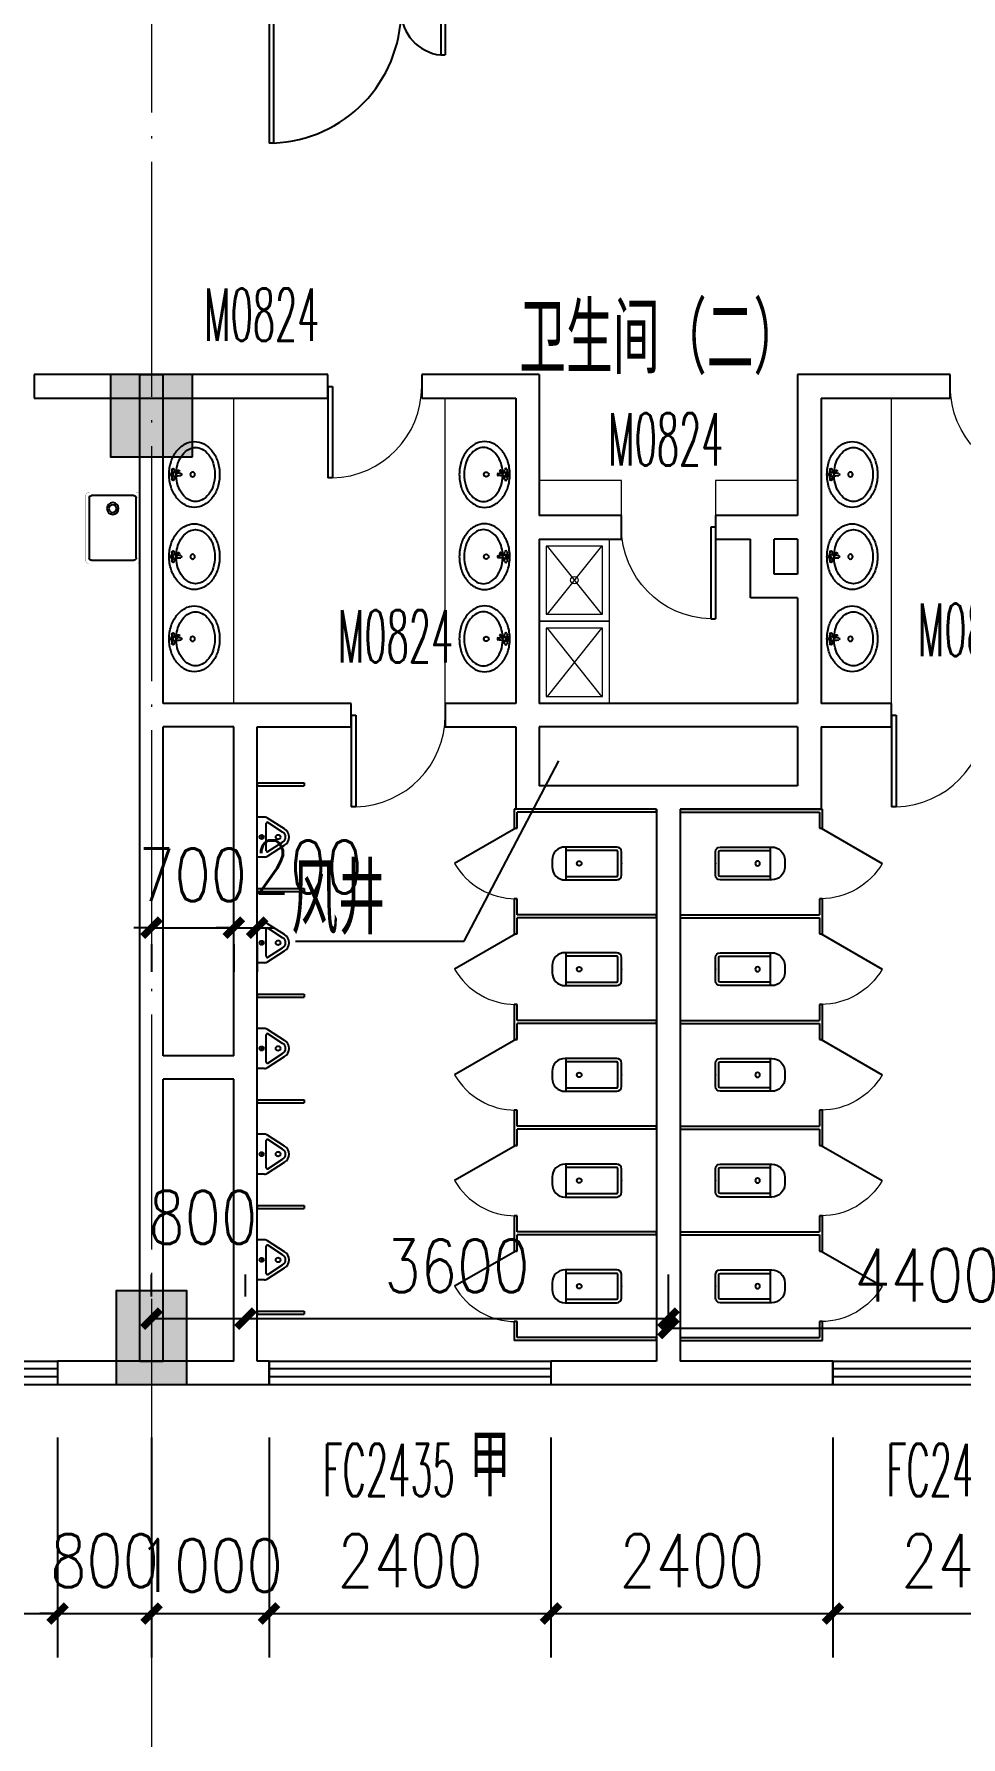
# Model space of a CAD drawing. Extents: x 1417642 to 3570900, y 124798 to 1191112.
# Drawn here: x 1564079 to 1571969, y 724233 to 738733 of the extents above; entities that cross this region are included whole.
import ezdxf

# ---------------------------------------------------------------- set-up
doc = ezdxf.new("R2010")
doc.units = 0
doc.header["$LTSCALE"] = 1000
doc.header["$MEASUREMENT"] = 0
doc.linetypes.add('DOTE', pattern=[2.42, 2, -0.2, 0.02, -0.2])
doc.layers.get('0').update_dxf_attribs({"linetype": 'CONTINUOUS'})
doc.layers.get('Defpoints').update_dxf_attribs({"linetype": 'CONTINUOUS'})
for name, color, linetype in [('colu', 2, 'CONTINUOUS'), ('DOTE', 1, 'DOTE'), ('LATRINE', 6, 'CONTINUOUS'), ('LVTRY', 6, 'CONTINUOUS'), ('PUB_DIM', 3, 'CONTINUOUS'), ('PUB_TEXT', 40, 'CONTINUOUS'), ('tiaozheng', 20, 'CONTINUOUS'), ('WALL', 4, 'CONTINUOUS'), ('WINDOW', 2, 'CONTINUOUS'), ('WINDOW_TEXT', 7, 'CONTINUOUS'), ('柱填充', 8, 'CONTINUOUS'), ('水点', 3, 'CONTINUOUS')]:
    doc.layers.add(name, color=color, linetype=linetype)
doc.styles.add('_TCH_WINDOW', font='ROMANS.shx', dxfattribs={"width": 0.7, "height": 400, "bigfont": 'Z.shx'})
doc.styles.add('DIM_FONT', font='SIMPLEX.shx', dxfattribs={"width": 0.8})
doc.styles.get("Standard").update_dxf_attribs({"font": 'GBENOR', "bigfont": 'GBCBIG'})
doc.styles.add('Z', font='ROMANS', dxfattribs={"width": 0.7, "bigfont": 'Z'})
doc.dimstyles.new('DIMN150', dxfattribs={"dimscale": 1.5, "dimtxt": 300, "dimasz": 100, "dimexe": 250, "dimexo": 300, "dimgap": 150, "dimtad": 1, "dimdec": 0, "dimzin": 0, "dimdsep": 46, "dimtxsty": 'DIM_FONT', "dimblk": 'ARCHTICK', "dimcen": 0.09, "dimdle": 1.5, "dimclrt": 7, "dimazin": 2, "dimtfac": 1, "dimtdec": 0, "dimtix": 1, "dimtmove": 2, "dimatfit": 3, "dimldrblk": 'ARCHTICK', "dimfxl": 1, "dimtolj": 1, "dimtzin": 0, "dimarcsym": 0})

# ---------------------------------------------------------------- blocks, each defined once
blk = doc.blocks.new('M_E3')
for p, q in [((-275, -410), (-275, -50)), ((-255, -30), (255, -30)), ((275, -50), (275, -410)), ((255, -430), (-255, -430))]:
    blk.add_line(p, q)
at = {"const_width": 1.5}
for points in [[(-275, 0, 0.414214), (-305, -30, 0.414214)], [(305, -30, 0.414214), (275, 0, 0.414214)], [(-305, -430, 0.414214), (-275, -460, 0.414214)], [(275, -460, 0.414214), (305, -430, 0.414214)]]:
    blk.add_lwpolyline(points, format="xyb", dxfattribs=at)
for points in [[(-275, 0), (275, 0)], [(-305, -430), (-305, -30)], [(305, -30), (305, -430)], [(275, -460), (-275, -460)]]:
    blk.add_lwpolyline(points, dxfattribs=at)
for radius in [50, 32.5]:
    blk.add_circle((165, -230), radius)
for centre, start, end in [((-255, -50), 90, 180), ((255, -50), 0, 90), ((-255, -410), 180, 270), ((255, -410), 270, 0)]:
    blk.add_arc(centre, 20, start, end)
at = {"width": 0.8, "flags": 9}
for tag in ['XSIZE', 'YSIZE']:
    blk.add_attdef(tag, (0, 0), '', height=0.5, dxfattribs=at)
blk = doc.blocks.new('678')
at = {"layer": '柱填充'}
h = blk.add_hatch(color=256, dxfattribs=at)
h.paths.add_polyline_path([(1591630, 863580), (1591630, 864280), (1590930, 864280), (1590930, 863580)])
h.paths.add_polyline_path([(1591630, 871580), (1591630, 872280), (1590930, 872280), (1590930, 871580)])
h.paths.add_polyline_path([(1635280, 879530), (1635280, 880230), (1634580, 880230), (1634580, 879530)])
h.paths.add_polyline_path([(1658830, 893230), (1658830, 893830), (1658230, 893830), (1658230, 893230)])
h.paths.add_polyline_path([(1658880, 883230), (1658880, 883930), (1658180, 883930), (1658180, 883230)])
h.paths.add_polyline_path([(1658830, 879630), (1658830, 880230), (1658230, 880230), (1658230, 879630)])
h.paths.add_polyline_path([(1658880, 872230), (1658180, 872230), (1658180, 871630), (1658880, 871630)])
h.paths.add_polyline_path([(1658830, 863630), (1658830, 864230), (1658230, 864230), (1658230, 863630)])
h.paths.add_polyline_path([(1658830, 853630), (1658830, 854230), (1658230, 854230), (1658230, 853630)])
h.paths.add_polyline_path([(1658830, 845630), (1658830, 846230), (1658230, 846230), (1658230, 845630)])
h.paths.add_polyline_path([(1658830, 835630), (1658830, 836230), (1658230, 836230), (1658230, 835630)])
h.paths.add_polyline_path([(1648830, 893230), (1648830, 893830), (1648230, 893830), (1648230, 893230)])
h.paths.add_polyline_path([(1648830, 883230), (1648830, 883830), (1648230, 883830), (1648230, 883230)])
h.paths.add_polyline_path([(1648830, 879630), (1648830, 880230), (1648230, 880230), (1648230, 879630)])
h.paths.add_polyline_path([(1648830, 871630), (1648830, 872230), (1648230, 872230), (1648230, 871630)])
h.paths.add_polyline_path([(1648930, 863580), (1648930, 864280), (1648230, 864280), (1648230, 863580)])
h.paths.add_polyline_path([(1648930, 853580), (1648930, 854280), (1648230, 854280), (1648230, 853580)])
h.paths.add_polyline_path([(1648930, 845630), (1648930, 846330), (1648230, 846330), (1648230, 845630)])
h.paths.add_polyline_path([(1648930, 835630), (1648930, 836330), (1648230, 836330), (1648230, 835630)])
h.paths.add_polyline_path([(1645230, 891430), (1645230, 892030), (1644630, 892030), (1644630, 891430)])
h.paths.add_polyline_path([(1645280, 883230), (1645280, 883930), (1644580, 883930), (1644580, 883230)])
h.paths.add_polyline_path([(1645230, 879630), (1645230, 880230), (1644630, 880230), (1644630, 879630)])
h.paths.add_polyline_path([(1645230, 871630), (1645230, 872230), (1644630, 872230), (1644630, 871630)])
h.paths.add_polyline_path([(1645230, 863630), (1645230, 864230), (1644630, 864230), (1644630, 863630)])
h.paths.add_polyline_path([(1645230, 853630), (1645230, 854230), (1644630, 854230), (1644630, 853630)])
h.paths.add_polyline_path([(1645280, 845630), (1645280, 846330), (1644580, 846330), (1644580, 845630)])
h.paths.add_polyline_path([(1645230, 835630), (1645230, 836230), (1644630, 836230), (1644630, 835630)])
h.paths.add_polyline_path([(1635230, 893230), (1635230, 893830), (1634630, 893830), (1634630, 893230)])
h.paths.add_polyline_path([(1635230, 891430), (1635230, 892030), (1634630, 892030), (1634630, 891430)])
h.paths.add_polyline_path([(1635280, 883230), (1635280, 883930), (1634580, 883930), (1634580, 883230)])
h.paths.add_polyline_path([(1635230, 871630), (1635230, 872430), (1634630, 872430), (1634630, 871630)])
h.paths.add_polyline_path([(1635230, 853430), (1635230, 854230), (1634630, 854230), (1634630, 853430)])
h.paths.add_polyline_path([(1635330, 845630), (1635330, 846430), (1634530, 846430), (1634530, 845630)])
h.paths.add_polyline_path([(1635230, 835630), (1635230, 836230), (1634630, 836230), (1634630, 835630)])
h.paths.add_polyline_path([(1627230, 893230), (1627230, 893830), (1626630, 893830), (1626630, 893230)])
h.paths.add_polyline_path([(1627280, 883230), (1627280, 883930), (1626580, 883930), (1626580, 883230)])
h.paths.add_polyline_path([(1627230, 879630), (1627230, 880230), (1626630, 880230), (1626630, 879630)])
h.paths.add_polyline_path([(1627230, 871630), (1627230, 872430), (1626630, 872430), (1626630, 871630)])
h.paths.add_polyline_path([(1627230, 853430), (1627230, 854230), (1626630, 854230), (1626630, 853430)])
h.paths.add_polyline_path([(1627330, 845630), (1627330, 846430), (1626530, 846430), (1626530, 845630)])
h.paths.add_polyline_path([(1627230, 835630), (1627230, 836230), (1626630, 836230), (1626630, 835630)])
h.paths.add_polyline_path([(1619230, 893230), (1619230, 893830), (1618630, 893830), (1618630, 893230)])
h.paths.add_polyline_path([(1619280, 883230), (1619280, 883930), (1618580, 883930), (1618580, 883230)])
h.paths.add_polyline_path([(1619230, 879630), (1619230, 880230), (1618630, 880230), (1618630, 879630)])
h.paths.add_polyline_path([(1619230, 871630), (1619230, 872430), (1618630, 872430), (1618630, 871630)])
h.paths.add_polyline_path([(1619230, 853430), (1619230, 854230), (1618630, 854230), (1618630, 853430)])
h.paths.add_polyline_path([(1619330, 845630), (1619330, 846430), (1618530, 846430), (1618530, 845630)])
h.paths.add_polyline_path([(1619280, 835580), (1619280, 836280), (1618580, 836280), (1618580, 835580)])
h.paths.add_polyline_path([(1611230, 893230), (1611230, 893830), (1610630, 893830), (1610630, 893230)])
h.paths.add_polyline_path([(1611280, 883230), (1611280, 883930), (1610580, 883930), (1610580, 883230)])
h.paths.add_polyline_path([(1611230, 879630), (1611230, 880230), (1610630, 880230), (1610630, 879630)])
h.paths.add_polyline_path([(1611230, 871630), (1611230, 872430), (1610630, 872430), (1610630, 871630)])
h.paths.add_polyline_path([(1611230, 853430), (1611230, 854230), (1610630, 854230), (1610630, 853430)])
h.paths.add_polyline_path([(1611330, 845630), (1611330, 846430), (1610530, 846430), (1610530, 845630)])
h.paths.add_polyline_path([(1611280, 835580), (1611280, 836280), (1610580, 836280), (1610580, 835580)])
h.paths.add_polyline_path([(1603230, 893230), (1603230, 893830), (1602630, 893830), (1602630, 893230)])
h.paths.add_polyline_path([(1603280, 883230), (1603280, 883930), (1602580, 883930), (1602580, 883230)])
h.paths.add_polyline_path([(1603230, 879630), (1603230, 880230), (1602630, 880230), (1602630, 879630)])
h.paths.add_polyline_path([(1603230, 871630), (1603230, 872430), (1602630, 872430), (1602630, 871630)])
h.paths.add_polyline_path([(1603230, 853430), (1603230, 854230), (1602630, 854230), (1602630, 853430)])
h.paths.add_polyline_path([(1603330, 845630), (1603330, 846430), (1602530, 846430), (1602530, 845630)])
h.paths.add_polyline_path([(1603280, 835580), (1603280, 836280), (1602580, 836280), (1602580, 835580)])
h.paths.add_polyline_path([(1603230, 814930), (1603230, 815530), (1602630, 815530), (1602630, 814930)])
h.paths.add_polyline_path([(1595230, 893230), (1595230, 893830), (1594630, 893830), (1594630, 893230)])
h.paths.add_polyline_path([(1595230, 883230), (1595230, 883830), (1594630, 883830), (1594630, 883230)])
h.paths.add_polyline_path([(1595230, 879630), (1595230, 880230), (1594630, 880230), (1594630, 879630)])
h.paths.add_polyline_path([(1595230, 871630), (1595230, 872230), (1594630, 872230), (1594630, 871630)])
h.paths.add_polyline_path([(1595230, 863630), (1595230, 864230), (1594630, 864230), (1594630, 863630)])
h.paths.add_polyline_path([(1595230, 853630), (1595230, 854230), (1594630, 854230), (1594630, 853630)])
h.paths.add_polyline_path([(1595330, 845630), (1595330, 846330), (1594630, 846330), (1594630, 845630)])
h.paths.add_polyline_path([(1595330, 835580), (1595330, 836280), (1594630, 836280), (1594630, 835580)])
h.paths.add_polyline_path([(1591630, 893230), (1591630, 893830), (1591030, 893830), (1591030, 893230)])
h.paths.add_polyline_path([(1591680, 883230), (1591680, 883930), (1590980, 883930), (1590980, 883230)])
h.paths.add_polyline_path([(1591630, 879630), (1591630, 880230), (1591030, 880230), (1591030, 879630)])
h.paths.add_polyline_path([(1591630, 853580), (1591630, 854280), (1590930, 854280), (1590930, 853580)])
h.paths.add_polyline_path([(1591630, 845580), (1591630, 846280), (1590930, 846280), (1590930, 845580)])
h.paths.add_polyline_path([(1591630, 835630), (1591630, 836330), (1590930, 836330), (1590930, 835630)])
h.paths.add_polyline_path([(1591630, 814930), (1591630, 815530), (1591030, 815530), (1591030, 814930)])
h.paths.add_polyline_path([(1581630, 893230), (1581630, 893830), (1581030, 893830), (1581030, 893230)])
h.paths.add_polyline_path([(1581730, 883230), (1581730, 883930), (1581030, 883930), (1581030, 883230)])
h.paths.add_polyline_path([(1581630, 879630), (1581630, 880230), (1581030, 880230), (1581030, 879630)])
h.paths.add_polyline_path([(1581630, 871630), (1581630, 872230), (1581030, 872230), (1581030, 871630)])
h.paths.add_polyline_path([(1581630, 863630), (1581630, 864230), (1581030, 864230), (1581030, 863630)])
h.paths.add_polyline_path([(1581630, 853630), (1581630, 854230), (1581030, 854230), (1581030, 853630)])
h.paths.add_polyline_path([(1581630, 845630), (1581630, 846230), (1581030, 846230), (1581030, 845630)])
h.paths.add_polyline_path([(1581630, 835630), (1581630, 836230), (1581030, 836230), (1581030, 835630)])
h.paths.add_polyline_path([(1581630, 814930), (1581630, 815530), (1581030, 815530), (1581030, 814930)])
h.paths.add_polyline_path([(1603230, 830430), (1603230, 831230), (1602530, 831230), (1602530, 830430)])
h.paths.add_polyline_path([(1603230, 818530), (1603230, 819330), (1602530, 819330), (1602530, 818530)])
h.paths.add_polyline_path([(1581030, 831230), (1581030, 830430), (1581730, 830430), (1581730, 831230)])
h.paths.add_polyline_path([(1581030, 819330), (1581030, 818530), (1581730, 818530), (1581730, 819330)])
h.paths.add_polyline_path([(1591630, 830430), (1591630, 831230), (1590930, 831230), (1590930, 830430)])
h.paths.add_polyline_path([(1591630, 818530), (1591630, 819330), (1590930, 819330), (1590930, 818530)])
at = {"layer": 'colu'}
for points in [[(1635280, 879530), (1635280, 880230), (1634580, 880230), (1634580, 879530)], [(1635230, 871630), (1635230, 872430), (1634630, 872430), (1634630, 871630)]]:
    blk.add_lwpolyline(points, close=True, dxfattribs=at)
blk = doc.blocks.new('_ArchTick')
at = {"color": 0, "linetype": 'ByBlock', "const_width": 0.4}
blk.add_lwpolyline([(-0.5, -0.5), (0.5, 0.5)], dxfattribs=at)
blk = doc.blocks.new('*D2497')
at = {"layer": 'Defpoints', "color": 0}
for p in [(1565079, 731433), (1565779, 731433), (1565779, 731124)]:
    blk.add_point(p, dxfattribs=at)
at = {"layer": 'PUB_DIM', "color": 0, "lineweight": -2}
for p, q in [((1565079, 731124), (1564929, 731124)), ((1565079, 731124), (1565779, 731124)), ((1565779, 731124), (1565929, 731124)), ((1565079, 730983), (1565079, 730749)), ((1565779, 730983), (1565779, 730749))]:
    blk.add_line(p, q, dxfattribs=at)
at = {"layer": 'PUB_DIM', "color": 0, "lineweight": -2, "xscale": 150, "yscale": 150, "zscale": 150}
blk.add_blockref('_ArchTick', (1565079, 731124), dxfattribs=at)
at = {"layer": 'PUB_DIM', "color": 0, "lineweight": -2, "xscale": 150, "yscale": 150, "zscale": 150, "rotation": 180}
blk.add_blockref('_ArchTick', (1565779, 731124), dxfattribs=at)
at = {"layer": 'PUB_DIM', "color": 7, "insert": (1565429, 731574), "char_height": 450, "attachment_point": 5, "style": 'DIM_FONT'}
blk.add_mtext('\\A1;700', dxfattribs=at)
blk = doc.blocks.new('*D2498')
at = {"layer": 'Defpoints', "color": 0}
for p in [(1565779, 731433), (1565979, 731433), (1565979, 731124)]:
    blk.add_point(p, dxfattribs=at)
at = {"layer": 'PUB_DIM', "color": 0, "lineweight": -2}
for p, q in [((1565779, 731124), (1565629, 731124)), ((1565779, 731124), (1565979, 731124)), ((1565979, 731124), (1566129, 731124)), ((1565779, 730983), (1565779, 730749)), ((1565979, 730983), (1565979, 730749))]:
    blk.add_line(p, q, dxfattribs=at)
at = {"layer": 'PUB_DIM', "color": 0, "lineweight": -2, "xscale": 150, "yscale": 150, "zscale": 150}
blk.add_blockref('_ArchTick', (1565779, 731124), dxfattribs=at)
at = {"layer": 'PUB_DIM', "color": 0, "lineweight": -2, "xscale": 150, "yscale": 150, "zscale": 150, "rotation": 180}
blk.add_blockref('_ArchTick', (1565979, 731124), dxfattribs=at)
at = {"layer": 'PUB_DIM', "color": 7, "insert": (1566412, 731641), "char_height": 450, "attachment_point": 5, "style": 'DIM_FONT'}
blk.add_mtext('\\A1;200', dxfattribs=at)
blk = doc.blocks.new('*D3478')
at = {"layer": 'Defpoints', "color": 0}
for p in [(1561879, 727233), (1564279, 727233), (1564279, 725284)]:
    blk.add_point(p, dxfattribs=at)
at = {"layer": 'PUB_DIM', "color": 0, "lineweight": -2}
for p, q in [((1561879, 726783), (1561879, 724909)), ((1564279, 726783), (1564279, 724909)), ((1561877, 725284), (1564281, 725284))]:
    blk.add_line(p, q, dxfattribs=at)
at = {"layer": 'PUB_DIM', "color": 0, "lineweight": -2, "xscale": 150, "yscale": 150, "zscale": 150, "rotation": 180}
blk.add_blockref('_ArchTick', (1561879, 725284), dxfattribs=at)
at = {"layer": 'PUB_DIM', "color": 0, "lineweight": -2, "xscale": 150, "yscale": 150, "zscale": 150}
blk.add_blockref('_ArchTick', (1564279, 725284), dxfattribs=at)
at = {"layer": 'PUB_DIM', "color": 7, "insert": (1563079, 725734), "char_height": 450, "attachment_point": 5, "style": 'DIM_FONT'}
blk.add_mtext('\\A1;2400', dxfattribs=at)
blk = doc.blocks.new('*D3479')
at = {"layer": 'Defpoints', "color": 0}
for p in [(1564279, 727233), (1565079, 727233), (1565079, 725284)]:
    blk.add_point(p, dxfattribs=at)
at = {"layer": 'PUB_DIM', "color": 0, "lineweight": -2}
for p, q in [((1564279, 726783), (1564279, 724909)), ((1565079, 726783), (1565079, 724909)), ((1564279, 725284), (1564129, 725284)), ((1564279, 725284), (1565079, 725284)), ((1565079, 725284), (1565229, 725284))]:
    blk.add_line(p, q, dxfattribs=at)
at = {"layer": 'PUB_DIM', "color": 0, "lineweight": -2, "xscale": 150, "yscale": 150, "zscale": 150}
blk.add_blockref('_ArchTick', (1564279, 725284), dxfattribs=at)
at = {"layer": 'PUB_DIM', "color": 0, "lineweight": -2, "xscale": 150, "yscale": 150, "zscale": 150, "rotation": 180}
blk.add_blockref('_ArchTick', (1565079, 725284), dxfattribs=at)
at = {"layer": 'PUB_DIM', "color": 7, "insert": (1564679, 725734), "char_height": 450, "attachment_point": 5, "style": 'DIM_FONT'}
blk.add_mtext('\\A1;800', dxfattribs=at)
blk = doc.blocks.new('*D3480')
at = {"layer": 'Defpoints', "color": 0}
for p in [(1565079, 727233), (1566079, 727233), (1566079, 725284)]:
    blk.add_point(p, dxfattribs=at)
at = {"layer": 'PUB_DIM', "color": 0, "lineweight": -2}
for p, q in [((1565079, 726783), (1565079, 724909)), ((1566079, 726783), (1566079, 724909)), ((1565077, 725284), (1566081, 725284))]:
    blk.add_line(p, q, dxfattribs=at)
at = {"layer": 'PUB_DIM', "color": 0, "lineweight": -2, "xscale": 150, "yscale": 150, "zscale": 150, "rotation": 180}
blk.add_blockref('_ArchTick', (1565079, 725284), dxfattribs=at)
at = {"layer": 'PUB_DIM', "color": 0, "lineweight": -2, "xscale": 150, "yscale": 150, "zscale": 150}
blk.add_blockref('_ArchTick', (1566079, 725284), dxfattribs=at)
at = {"layer": 'PUB_DIM', "color": 7, "insert": (1565579, 725693), "char_height": 450, "attachment_point": 5, "style": 'DIM_FONT'}
blk.add_mtext('\\A1;1000', dxfattribs=at)
blk = doc.blocks.new('*D3481')
at = {"layer": 'Defpoints', "color": 0}
for p in [(1566079, 727233), (1568479, 727233), (1568479, 725284)]:
    blk.add_point(p, dxfattribs=at)
at = {"layer": 'PUB_DIM', "color": 0, "lineweight": -2}
for p, q in [((1566079, 726783), (1566079, 724909)), ((1568479, 726783), (1568479, 724909)), ((1566077, 725284), (1568481, 725284))]:
    blk.add_line(p, q, dxfattribs=at)
at = {"layer": 'PUB_DIM', "color": 0, "lineweight": -2, "xscale": 150, "yscale": 150, "zscale": 150, "rotation": 180}
blk.add_blockref('_ArchTick', (1566079, 725284), dxfattribs=at)
at = {"layer": 'PUB_DIM', "color": 0, "lineweight": -2, "xscale": 150, "yscale": 150, "zscale": 150}
blk.add_blockref('_ArchTick', (1568479, 725284), dxfattribs=at)
at = {"layer": 'PUB_DIM', "color": 7, "insert": (1567279, 725734), "char_height": 450, "attachment_point": 5, "style": 'DIM_FONT'}
blk.add_mtext('\\A1;2400', dxfattribs=at)
blk = doc.blocks.new('*D3482')
at = {"layer": 'Defpoints', "color": 0}
for p in [(1568479, 727233), (1570879, 727233), (1570879, 725284)]:
    blk.add_point(p, dxfattribs=at)
at = {"layer": 'PUB_DIM', "color": 0, "lineweight": -2}
for p, q in [((1568479, 726783), (1568479, 724909)), ((1570879, 726783), (1570879, 724909)), ((1568477, 725284), (1570881, 725284))]:
    blk.add_line(p, q, dxfattribs=at)
at = {"layer": 'PUB_DIM', "color": 0, "lineweight": -2, "xscale": 150, "yscale": 150, "zscale": 150, "rotation": 180}
blk.add_blockref('_ArchTick', (1568479, 725284), dxfattribs=at)
at = {"layer": 'PUB_DIM', "color": 0, "lineweight": -2, "xscale": 150, "yscale": 150, "zscale": 150}
blk.add_blockref('_ArchTick', (1570879, 725284), dxfattribs=at)
at = {"layer": 'PUB_DIM', "color": 7, "insert": (1569679, 725734), "char_height": 450, "attachment_point": 5, "style": 'DIM_FONT'}
blk.add_mtext('\\A1;2400', dxfattribs=at)
blk = doc.blocks.new('*D3483')
at = {"layer": 'Defpoints', "color": 0}
for p in [(1570879, 727233), (1573279, 727233), (1573279, 725284)]:
    blk.add_point(p, dxfattribs=at)
at = {"layer": 'PUB_DIM', "color": 0, "lineweight": -2}
for p, q in [((1570879, 726783), (1570879, 724909)), ((1573279, 726783), (1573279, 724909)), ((1570877, 725284), (1573281, 725284))]:
    blk.add_line(p, q, dxfattribs=at)
at = {"layer": 'PUB_DIM', "color": 0, "lineweight": -2, "xscale": 150, "yscale": 150, "zscale": 150, "rotation": 180}
blk.add_blockref('_ArchTick', (1570879, 725284), dxfattribs=at)
at = {"layer": 'PUB_DIM', "color": 0, "lineweight": -2, "xscale": 150, "yscale": 150, "zscale": 150}
blk.add_blockref('_ArchTick', (1573279, 725284), dxfattribs=at)
at = {"layer": 'PUB_DIM', "color": 7, "insert": (1572079, 725734), "char_height": 450, "attachment_point": 5, "style": 'DIM_FONT'}
blk.add_mtext('\\A1;2400', dxfattribs=at)
blk = doc.blocks.new('*D3517')
at = {"layer": 'Defpoints', "color": 0}
for p in [(1565879, 727795), (1565079, 727533), (1565879, 727533)]:
    blk.add_point(p, dxfattribs=at)
at = {"layer": 'PUB_DIM', "color": 0, "lineweight": -2}
for p, q in [((1565079, 727983), (1565079, 728170)), ((1565879, 727983), (1565879, 728170)), ((1565077, 727795), (1565881, 727795))]:
    blk.add_line(p, q, dxfattribs=at)
at = {"layer": 'PUB_DIM', "color": 0, "lineweight": -2, "xscale": 150, "yscale": 150, "zscale": 150, "rotation": 180}
blk.add_blockref('_ArchTick', (1565079, 727795), dxfattribs=at)
at = {"layer": 'PUB_DIM', "color": 0, "lineweight": -2, "xscale": 150, "yscale": 150, "zscale": 150}
blk.add_blockref('_ArchTick', (1565879, 727795), dxfattribs=at)
at = {"layer": 'PUB_DIM', "color": 7, "insert": (1565516, 728657), "char_height": 450, "attachment_point": 5, "style": 'DIM_FONT'}
blk.add_mtext('\\A1;800', dxfattribs=at)
blk = doc.blocks.new('*D3518')
at = {"layer": 'Defpoints', "color": 0}
for p in [(1569479, 727795), (1565879, 727533), (1569479, 727533)]:
    blk.add_point(p, dxfattribs=at)
at = {"layer": 'PUB_DIM', "color": 0, "lineweight": -2}
for p, q in [((1565879, 727983), (1565879, 728170)), ((1569479, 727983), (1569479, 728170)), ((1565877, 727795), (1569481, 727795))]:
    blk.add_line(p, q, dxfattribs=at)
at = {"layer": 'PUB_DIM', "color": 0, "lineweight": -2, "xscale": 150, "yscale": 150, "zscale": 150, "rotation": 180}
blk.add_blockref('_ArchTick', (1565879, 727795), dxfattribs=at)
at = {"layer": 'PUB_DIM', "color": 0, "lineweight": -2, "xscale": 150, "yscale": 150, "zscale": 150}
blk.add_blockref('_ArchTick', (1569479, 727795), dxfattribs=at)
at = {"layer": 'PUB_DIM', "color": 7, "insert": (1567679, 728245), "char_height": 450, "attachment_point": 5, "style": 'DIM_FONT'}
blk.add_mtext('\\A1;3600', dxfattribs=at)
blk = doc.blocks.new('*D3519')
at = {"layer": 'Defpoints', "color": 0}
for p in [(1573879, 727715), (1569479, 727333), (1573879, 727333)]:
    blk.add_point(p, dxfattribs=at)
at = {"layer": 'PUB_DIM', "color": 0, "lineweight": -2}
for p, q in [((1569479, 727783), (1569479, 728090)), ((1573879, 727783), (1573879, 728090)), ((1569477, 727715), (1573881, 727715))]:
    blk.add_line(p, q, dxfattribs=at)
at = {"layer": 'PUB_DIM', "color": 0, "lineweight": -2, "xscale": 150, "yscale": 150, "zscale": 150, "rotation": 180}
blk.add_blockref('_ArchTick', (1569479, 727715), dxfattribs=at)
at = {"layer": 'PUB_DIM', "color": 0, "lineweight": -2, "xscale": 150, "yscale": 150, "zscale": 150}
blk.add_blockref('_ArchTick', (1573879, 727715), dxfattribs=at)
at = {"layer": 'PUB_DIM', "color": 7, "insert": (1571679, 728165), "char_height": 450, "attachment_point": 5, "style": 'DIM_FONT'}
blk.add_mtext('\\A1;4400', dxfattribs=at)
blk = doc.blocks.new('$TCHSYS$WIN2D')
for p, q in [((-0.5, 0.5), (0.5, 0.5)), ((-0.5, 0.5), (-0.5, -0.5)), ((0.5, 0.5), (0.5, -0.5)), ((0.5, 0.1667), (-0.5, 0.1667)), ((0.5, -0.1667), (-0.5, -0.1667)), ((-0.5, -0.5), (0.5, -0.5))]:
    blk.add_line(p, q)
blk = doc.blocks.new('$DorLib2D$00000225')
at = {"color": 0}
for p, q in [((0.475, -0.0014), (0.475, 0.7521)), ((0.475, 0.7521), (0.5, 0.7521)), ((0.5, -0.0014), (0.5, 0.7521)), ((-0.5, 0), (-0.5, 0.252)), ((-0.475, 0.252), (-0.5, 0.252)), ((-0.475, 0), (-0.475, 0.252)), ((-0.475, 0), (-0.5, 0)), ((0.475, -0.0014), (0.5, -0.0014))]:
    blk.add_line(p, q, dxfattribs=at)
for centre, radius, start, end in [((0.5046, -0.0019), 0.7546, 92.24927, 179.72377), ((-0.5008, 0.0026), 0.2508, 359.78987, 84.09744)]:
    blk.add_arc(centre, radius, start, end, dxfattribs=at)
blk = doc.blocks.new('$lvtry$00000193')
for p, q in [((-17, -43, 0), (-17, -33, 0)), ((17, -43, 0), (17, -33, 0))]:
    blk.add_line(p, q)
at = {"elevation": 0}
blk.add_lwpolyline([(280, -215, 0.12431), (260, -136, 0.105707), (198, -63, 0.086941), (110, -17, 0.077137), (0, 0, 0.077137), (-110, -17, 0.086941), (-198, -63, 0.105707), (-260, -136, 0.12431), (-280, -215, 0.12431), (-260, -294, 0.105707), (-198, -367, 0.086941), (-110, -413, 0.077137), (0, -430, 0.077137), (110, -413, 0.086941), (198, -367, 0.105707), (260, -294, 0.12431)], format="xyb", close=True, dxfattribs=at)
blk.add_lwpolyline([(-25, -61, 0.056876), (-95, -75, 0.086941), (-168, -113, 0.105707), (-216, -170, 0.12431), (-230, -225, 0.12431), (-216, -280, 0.105707), (-168, -337, 0.086941), (-95, -375, 0.077137), (0, -390, 0.077137), (95, -375, 0.086941), (168, -337, 0.105707), (216, -280, 0.12431), (230, -225, 0.12431), (216, -170, 0.105707), (168, -113, 0.086941), (95, -75, 0.06676), (13, -60, 0.06676)], format="xyb", dxfattribs=at)
for centre, radius in [((0, -43, 0), 16.7), ((0, -200, 0), 20)]:
    blk.add_circle(centre, radius)
for centre, radius, start, end in [((-40, -34, 0), 10.1, 106.6096, 258.1648), ((-64, 234, 0), 259, 274.7069, 282.3732), ((-75, -213, 0), 173, 71.36, 79.1873), ((-29, -80, 0), 6.77, 155.344, 308.3224), ((-171, 19, 0), 166, 324.8411, 338.1337), ((-171, 19, 0), 170, 324.8411, 331.3523), ((-29, -80, 0), 3.37, 155.344, 308.3224), ((100, -194, 0), 170, 132.3141, 138.8253), ((100, -194, 0), 166, 125.5327, 138.8253), ((-12, -58, 0), 10.6, 201.8924, 261.774), ((0, -33, 0), 16.7, 0, 180), ((-381, -115, 0), 372, 2.3982, 6.7627), ((0, -96, 0), 9.9, 201.7837, 338.2163), ((64, 234, 0), 259, 257.6268, 265.2931), ((381, -115, 0), 372, 170.1008, 177.6018), ((75, -213, 0), 173, 100.8127, 110.4191), ((40, -34, 0), 10.1, 281.8352, 73.3904)]:
    blk.add_arc(centre, radius, start, end)
blk.add_point((0, -33, 0))
blk = doc.blocks.new('$DorLib2D$00000001')
for p, q in [((0.45, 0.975), (0.5, 0.975)), ((0.45, 0), (0.45, 0.975)), ((0.5, 0), (0.5, 0.975)), ((0.5, 0), (0.45, 0))]:
    blk.add_line(p, q)
at = {"lineweight": 13}
blk.add_arc((0.475, 0), 0.975, 91.4693, 180, dxfattribs=at)
blk = doc.blocks.new('$lvtry$00000200')
for p, q in [((-140, -40, 0), (-140, -480, 0)), ((-110, -40, 0), (-110, -470, 0)), ((100, 0, 0), (-100, 0, 0)), ((100, -30, 0), (-100, -30, 0)), ((110, -470, 0), (110, -40, 0)), ((140, -480, 0), (140, -40, 0)), ((140, -470, 0), (-140, -470, 0)), ((-30, -590, 0), (30, -590, 0))]:
    blk.add_line(p, q)
blk.add_circle((0, -359, 0), 20)
for centre, radius, start, end in [((-100, -40, 0), 40, 90, 180), ((-100, -40, 0), 10, 90, 180), ((100, -40, 0), 40, 0, 90), ((100, -40, 0), 10, 0, 90), ((-30, -480, 0), 110, 180, 270), ((30, -480, 0), 110, 270, 0)]:
    blk.add_arc(centre, radius, start, end)
blk.add_point((0, 0))
blk = doc.blocks.new('$TCHSYS$APDOOR2D')
blk.add_line((0.5, 0), (0, 0.866))
at = {"lineweight": 13}
blk.add_arc((0.5, 0), 1, 120, 180, dxfattribs=at)
blk = doc.blocks.new('$lvtry$00000219')
for p, q in [((-170, 0, 0), (170, 0, 0)), ((-170, -61, 0), (-170, 0, 0)), ((170, -61, 0), (170, 0, 0)), ((-162, -88, 0), (-69, -231, 0)), ((-124, -91, 0), (-43, -216, 0)), ((-116, -76, 0), (116, -76, 0)), ((43, -216, 0), (124, -91, 0)), ((69, -231, 0), (162, -88, 0))]:
    blk.add_line(p, q)
for centre, radius in [((0, -38, 0), 17.7), ((0, -177, 0), 20)]:
    blk.add_circle(centre, radius)
for centre, radius, start, end in [((-120, -61, 0), 50, 180, 213.0863), ((-116, -86, 0), 10, 90, 213.0863), ((116, -86, 0), 10, 326.9137, 90), ((120, -61, 0), 50, 326.9137, 0), ((0, -191, 0), 80, 210, 330), ((0, -191, 0), 50, 210, 330)]:
    blk.add_arc(centre, radius, start, end)
blk.add_point((0, -38, 0))

msp = doc.modelspace()

# ---------------------------------------------------------------- linework, layer by layer
at = {"layer": 'DOTE', "lineweight": 0, "elevation": 0}
msp.add_lwpolyline([(1565078.8, 754584.5), (1565078.8, 643548.7)], dxfattribs=at)
at = {"layer": 'LATRINE'}
for p, q in [((1565978.8, 732358.2), (1566378.8, 732358.2)), ((1565978.8, 732358.2), (1565978.8, 732333.2)), ((1565978.8, 732333.2), (1566378.8, 732333.2)), ((1566378.8, 732358.2), (1566378.8, 732333.2)), ((1568166.3, 732133.2), (1568166.3, 731970.7)), ((1569378.8, 732133.2), (1568166.3, 732133.2)), ((1568191.3, 731970.7), (1568191.3, 732108.2)), ((1569378.8, 732108.2), (1568191.3, 732108.2)), ((1569378.8, 732108.2), (1569378.8, 732133.2)), ((1569578.8, 732133.2), (1570791.3, 732133.2)), ((1569578.8, 732133.2), (1569578.8, 732108.2)), ((1569578.8, 732108.2), (1570766.3, 732108.2)), ((1570766.3, 732108.2), (1570766.3, 731970.7)), ((1570791.3, 731970.7), (1570791.3, 732133.2)), ((1568166.3, 731970.7), (1568191.3, 731970.7)), ((1570766.3, 731970.7), (1570791.3, 731970.7)), ((1565978.8, 731458.2), (1566378.8, 731458.2)), ((1565978.8, 731458.2), (1565978.8, 731433.2)), ((1565978.8, 731433.2), (1566378.8, 731433.2)), ((1566378.8, 731458.2), (1566378.8, 731433.2)), ((1568191.3, 731370.7), (1568166.3, 731370.7)), ((1568166.3, 731370.7), (1568166.3, 731220.7)), ((1568191.3, 731233.2), (1568191.3, 731370.7)), ((1570791.3, 731370.7), (1570766.3, 731370.7)), ((1570766.3, 731370.7), (1570766.3, 731233.2)), ((1570791.3, 731220.7), (1570791.3, 731370.7)), ((1568166.3, 731220.7), (1568166.3, 731070.7)), ((1569378.8, 731233.2), (1568191.3, 731233.2)), ((1569378.8, 731208.2), (1568191.3, 731208.2)), ((1568191.3, 731070.7), (1568191.3, 731208.2)), ((1569378.8, 731208.2), (1569378.8, 731233.2)), ((1569578.8, 731233.2), (1570766.3, 731233.2)), ((1569578.8, 731233.2), (1569578.8, 731208.2)), ((1569578.8, 731208.2), (1570766.3, 731208.2)), ((1570766.3, 731208.2), (1570766.3, 731070.7)), ((1570791.3, 731070.7), (1570791.3, 731220.7)), ((1568166.3, 731070.7), (1568191.3, 731070.7)), ((1570766.3, 731070.7), (1570791.3, 731070.7)), ((1565978.8, 730558.2), (1566378.8, 730558.2)), ((1565978.8, 730558.2), (1565978.8, 730533.2)), ((1565978.8, 730533.2), (1566378.8, 730533.2)), ((1566378.8, 730558.2), (1566378.8, 730533.2)), ((1568191.3, 730470.7), (1568166.3, 730470.7)), ((1568166.3, 730470.7), (1568166.3, 730320.7)), ((1568191.3, 730333.2), (1568191.3, 730470.7)), ((1570791.3, 730470.7), (1570766.3, 730470.7)), ((1570766.3, 730470.7), (1570766.3, 730333.2)), ((1570791.3, 730320.7), (1570791.3, 730470.7)), ((1568166.3, 730320.7), (1568166.3, 730170.7)), ((1569378.8, 730333.2), (1568191.3, 730333.2)), ((1569378.8, 730308.2), (1568191.3, 730308.2)), ((1568191.3, 730170.7), (1568191.3, 730308.2)), ((1569378.8, 730308.2), (1569378.8, 730333.2)), ((1569578.8, 730333.2), (1570766.3, 730333.2)), ((1569578.8, 730333.2), (1569578.8, 730308.2)), ((1569578.8, 730308.2), (1570766.3, 730308.2)), ((1570766.3, 730308.2), (1570766.3, 730170.7)), ((1570791.3, 730170.7), (1570791.3, 730320.7)), ((1568166.3, 730170.7), (1568191.3, 730170.7)), ((1570766.3, 730170.7), (1570791.3, 730170.7)), ((1565978.8, 729658.2), (1566378.8, 729658.2)), ((1565978.8, 729658.2), (1565978.8, 729633.2)), ((1566378.8, 729658.2), (1566378.8, 729633.2)), ((1565978.8, 729633.2), (1566378.8, 729633.2)), ((1568191.3, 729570.7), (1568166.3, 729570.7)), ((1568166.3, 729570.7), (1568166.3, 729420.7)), ((1568191.3, 729433.2), (1568191.3, 729570.7)), ((1570791.3, 729570.7), (1570766.3, 729570.7)), ((1570766.3, 729570.7), (1570766.3, 729433.2)), ((1570791.3, 729420.7), (1570791.3, 729570.7)), ((1568166.3, 729420.7), (1568166.3, 729270.7)), ((1569378.8, 729433.2), (1568191.3, 729433.2)), ((1569378.8, 729408.2), (1568191.3, 729408.2)), ((1568191.3, 729270.7), (1568191.3, 729408.2)), ((1569378.8, 729408.2), (1569378.8, 729433.2)), ((1569578.8, 729433.2), (1570766.3, 729433.2)), ((1569578.8, 729433.2), (1569578.8, 729408.2)), ((1569578.8, 729408.2), (1570766.3, 729408.2)), ((1570766.3, 729408.2), (1570766.3, 729270.7)), ((1570791.3, 729270.7), (1570791.3, 729420.7)), ((1568166.3, 729270.7), (1568191.3, 729270.7)), ((1570766.3, 729270.7), (1570791.3, 729270.7)), ((1565978.8, 728758.2), (1566378.8, 728758.2)), ((1565978.8, 728758.2), (1565978.8, 728733.2)), ((1565978.8, 728733.2), (1566378.8, 728733.2)), ((1566378.8, 728758.2), (1566378.8, 728733.2)), ((1568191.3, 728670.7), (1568166.3, 728670.7)), ((1568166.3, 728670.7), (1568166.3, 728520.7)), ((1568191.3, 728533.2), (1568191.3, 728670.7)), ((1570791.3, 728670.7), (1570766.3, 728670.7)), ((1570766.3, 728670.7), (1570766.3, 728533.2)), ((1570791.3, 728520.7), (1570791.3, 728670.7)), ((1568166.3, 728520.7), (1568166.3, 728370.7)), ((1569378.8, 728533.2), (1568191.3, 728533.2)), ((1569378.8, 728508.2), (1568191.3, 728508.2)), ((1568191.3, 728370.7), (1568191.3, 728508.2)), ((1569378.8, 728508.2), (1569378.8, 728533.2)), ((1569578.8, 728533.2), (1570766.3, 728533.2)), ((1569578.8, 728533.2), (1569578.8, 728508.2)), ((1569578.8, 728508.2), (1570766.3, 728508.2)), ((1570766.3, 728508.2), (1570766.3, 728370.7)), ((1570791.3, 728370.7), (1570791.3, 728520.7)), ((1568166.3, 728370.7), (1568191.3, 728370.7)), ((1570766.3, 728370.7), (1570791.3, 728370.7)), ((1565978.8, 727858.2), (1566378.8, 727858.2)), ((1565978.8, 727858.2), (1565978.8, 727833.2)), ((1565978.8, 727833.2), (1566378.8, 727833.2)), ((1566378.8, 727858.2), (1566378.8, 727833.2)), ((1568191.3, 727770.7), (1568166.3, 727770.7)), ((1568166.3, 727770.7), (1568166.3, 727608.2)), ((1568191.3, 727633.2), (1568191.3, 727770.7)), ((1570791.3, 727770.7), (1570766.3, 727770.7)), ((1570766.3, 727770.7), (1570766.3, 727633.2)), ((1570791.3, 727608.2), (1570791.3, 727770.7)), ((1569378.8, 727633.2), (1568191.3, 727633.2)), ((1569378.8, 727608.2), (1569378.8, 727633.2)), ((1569578.8, 727633.2), (1570766.3, 727633.2)), ((1569578.8, 727633.2), (1569578.8, 727608.2)), ((1569378.8, 727608.2), (1568166.3, 727608.2)), ((1569578.8, 727608.2), (1570791.3, 727608.2))]:
    msp.add_line(p, q, dxfattribs=at)
at = {"layer": 'LATRINE', "lineweight": 0, "elevation": 0}
for points in [[(1565778.8, 733033.2), (1565778.8, 735633.2)], [(1567578.8, 733033.2), (1567578.8, 735633.2)], [(1571378.8, 733033.2), (1571378.8, 735633.2)]]:
    msp.add_lwpolyline(points, dxfattribs=at)
at = {"layer": 'LVTRY', "lineweight": 0}
for p, q in [((1568910.5, 734373.2, 0), (1568446.9, 733793.2, 0)), ((1568446.9, 734373.2, 0), (1568910.5, 733793.2, 0)), ((1568910.5, 733673.2, 0), (1568446.9, 733093.2, 0)), ((1568446.9, 733673.2, 0), (1568910.5, 733093.2, 0))]:
    msp.add_line(p, q, dxfattribs=at)
at = {"layer": 'LVTRY', "lineweight": 0, "elevation": 0}
for points in [[(1569078.8, 734932.9), (1568378.8, 734932.9), (1568378.8, 734633.2), (1569078.8, 734633.2)], [(1570578.8, 734932.9), (1569878.8, 734932.9), (1569878.8, 734633.2), (1570578.8, 734633.2)], [(1568978.5, 733733.2), (1568978.5, 734433.2), (1568378.8, 734433.2), (1568378.8, 733733.2)], [(1568918.5, 733793.2), (1568918.5, 734373.2), (1568438.8, 734373.2), (1568438.8, 733793.2)], [(1568978.5, 733033.2), (1568978.5, 733733.2), (1568378.8, 733733.2), (1568378.8, 733033.2)], [(1568918.5, 733093.2), (1568918.5, 733673.2), (1568438.8, 733673.2), (1568438.8, 733093.2)]]:
    msp.add_lwpolyline(points, close=True, dxfattribs=at)
at = {"layer": 'LVTRY', "lineweight": 0}
msp.add_circle((1568678.7, 734083.2, 0), 32.1, dxfattribs=at)
at = {"layer": 'PUB_TEXT'}
for p, q in [((1567739, 731009.9, 0), (1568544.8, 732544.1, 0)), ((1566305.5, 731009.9, 0), (1567739, 731009.9, 0))]:
    msp.add_line(p, q, dxfattribs=at)
at = {"layer": 'WALL'}
for p, q in [((1565078.8, 735833.2), (1564078.8, 735833.2)), ((1564078.8, 735833.2), (1564078.8, 735633.2)), ((1564978.8, 732933.2), (1564978.8, 735833.2)), ((1564978.8, 735833.2), (1565178.8, 735833.2)), ((1566578.8, 735833.2), (1565078.8, 735833.2)), ((1565178.8, 733033.2), (1565178.8, 735833.2)), ((1566578.8, 735633.2), (1566578.8, 735833.2)), ((1568378.8, 735833.2), (1567378.8, 735833.2)), ((1567378.8, 735833.2), (1567378.8, 735633.2)), ((1568378.8, 735833.2), (1568378.8, 734633.2)), ((1570578.8, 735833.2), (1570578.8, 734633.2)), ((1571878.8, 735833.2), (1570578.8, 735833.2)), ((1571878.8, 735633.2), (1571878.8, 735833.2)), ((1564078.8, 735633.2), (1565078.8, 735633.2)), ((1565078.8, 735633.2), (1566578.8, 735633.2)), ((1567378.8, 735633.2), (1568178.8, 735633.2)), ((1568178.8, 735633.2), (1568178.8, 734533.2)), ((1570778.8, 735633.2), (1570778.8, 734533.2)), ((1570778.8, 735633.2), (1571878.8, 735633.2)), ((1569078.8, 734633.2), (1568378.8, 734633.2)), ((1569078.8, 734433.2), (1569078.8, 734633.2)), ((1570278.8, 734633.2), (1569878.8, 734633.2)), ((1569878.8, 734633.2), (1569878.8, 734433.2)), ((1570578.8, 734633.2), (1570278.8, 734633.2)), ((1568178.8, 734533.2), (1568178.8, 733033.2)), ((1568378.8, 734433.2), (1568378.8, 733033.2)), ((1568378.8, 734433.2), (1569078.8, 734433.2)), ((1569878.8, 734433.2), (1570178.8, 734433.2)), ((1570178.8, 733933.2), (1570178.8, 734433.2)), ((1570378.8, 734133.2), (1570378.8, 734433.2)), ((1570578.8, 734433.2), (1570378.8, 734433.2)), ((1570578.8, 734433.2), (1570578.8, 734133.2)), ((1570778.8, 734533.2), (1570778.8, 734033.2)), ((1570578.8, 734133.2), (1570378.8, 734133.2)), ((1570778.8, 734033.2), (1570778.8, 733033.2)), ((1570578.8, 733933.2), (1570178.8, 733933.2)), ((1570578.8, 733933.2), (1570578.8, 733033.2)), ((1565878.8, 733033.2), (1565178.8, 733033.2)), ((1566778.8, 733033.2), (1565878.8, 733033.2)), ((1566778.8, 732833.2), (1566778.8, 733033.2)), ((1568178.8, 733033.2), (1567578.8, 733033.2)), ((1567578.8, 733033.2), (1567578.8, 732833.2)), ((1570578.8, 733033.2), (1568378.8, 733033.2)), ((1571378.8, 733033.2), (1570778.8, 733033.2)), ((1571378.8, 732833.2), (1571378.8, 733033.2)), ((1564978.8, 729933.2), (1564978.8, 732933.2)), ((1565778.8, 732833.2), (1565178.8, 732833.2)), ((1565178.8, 730033.2), (1565178.8, 732833.2)), ((1565778.8, 730033.2), (1565778.8, 732833.2)), ((1565978.8, 729933.2), (1565978.8, 732833.2)), ((1565978.8, 732833.2), (1566778.8, 732833.2)), ((1567578.8, 732833.2), (1568178.8, 732833.2)), ((1568178.8, 732833.2), (1568178.8, 732133.2)), ((1568378.8, 732833.2), (1568378.8, 732333.2)), ((1570578.8, 732833.2), (1568378.8, 732833.2)), ((1570578.8, 732833.2), (1570578.8, 732333.2)), ((1570778.8, 732833.2), (1570778.8, 732133.2)), ((1570778.8, 732833.2), (1571378.8, 732833.2)), ((1569478.8, 732333.2), (1568378.8, 732333.2)), ((1570578.8, 732333.2), (1569478.8, 732333.2)), ((1569378.8, 732133.2), (1568178.8, 732133.2)), ((1569378.8, 732133.2), (1569378.8, 727433.2)), ((1569578.8, 732133.2), (1569578.8, 727433.2)), ((1570778.8, 732133.2), (1569578.8, 732133.2)), ((1564978.8, 727433.2), (1564978.8, 729933.2)), ((1565778.8, 730033.2), (1565178.8, 730033.2)), ((1565978.8, 727433.2), (1565978.8, 729933.2)), ((1565778.8, 729833.2), (1565178.8, 729833.2)), ((1565178.8, 727433.2), (1565178.8, 729833.2)), ((1565778.8, 727433.2), (1565778.8, 729833.2)), ((1565778.8, 727433.2), (1564278.8, 727433.2)), ((1564278.8, 727433.2), (1564278.8, 727233.2)), ((1564978.8, 727433.2), (1565178.8, 727433.2)), ((1566078.8, 727433.2), (1565978.8, 727433.2)), ((1566078.8, 727233.2), (1566078.8, 727433.2)), ((1569378.8, 727433.2), (1568478.8, 727433.2)), ((1568478.8, 727433.2), (1568478.8, 727233.2)), ((1570878.8, 727433.2), (1569578.8, 727433.2)), ((1570878.8, 727233.2), (1570878.8, 727433.2)), ((1564278.8, 727233.2), (1565878.8, 727233.2)), ((1565878.8, 727233.2), (1566078.8, 727233.2)), ((1568478.8, 727233.2), (1569478.8, 727233.2)), ((1569478.8, 727233.2), (1570878.8, 727233.2))]:
    msp.add_line(p, q, dxfattribs=at)

# ---------------------------------------------------------------- block references
at = {"layer": 'LATRINE', "lineweight": 0, "xscale": 600, "zscale": 25, "rotation": 90}
for p, yscale in [((1568178.8, 731670.7), 600), ((1570778.8, 731670.7), -600), ((1568178.8, 730770.7), 600), ((1570778.8, 730770.7), -600), ((1568178.8, 729870.7), 600), ((1570778.8, 729870.7), -600), ((1568178.8, 728970.7), 600), ((1570778.8, 728970.7), -600), ((1568178.8, 728070.7), 600), ((1570778.8, 728070.7), -600)]:
    msp.add_blockref('$TCHSYS$APDOOR2D', p, dxfattribs=dict(at, yscale=yscale))
at = {"layer": 'LVTRY', "lineweight": 0, "rotation": 270}
for name, p, yscale in [('$lvtry$00000193', (1565228.8, 734983.2, 0), -1), ('$lvtry$00000193', (1570828.8, 734983.2, 0), -1), ('$lvtry$00000193', (1565228.8, 734283.2, 0), -1), ('$lvtry$00000193', (1570828.8, 734283.2, 0), -1), ('$lvtry$00000193', (1565228.8, 733583.2, 0), -1), ('$lvtry$00000193', (1570828.8, 733583.2, 0), -1), ('$lvtry$00000200', (1569878.8, 731670.7, 0), -0.9999999999999996), ('$lvtry$00000200', (1569878.8, 730770.7, 0), -0.9999999999999996), ('$lvtry$00000200', (1569878.8, 729870.7, 0), -0.9999999999999996), ('$lvtry$00000200', (1569878.8, 728970.7, 0), -0.9999999999999996), ('$lvtry$00000200', (1569878.8, 728070.7, 0), -0.9999999999999996)]:
    msp.add_blockref(name, p, dxfattribs=dict(at, yscale=yscale))
at = {"layer": 'LVTRY', "lineweight": 0}
for name, p, rotation in [('$lvtry$00000193', (1568128.8, 734983.2, 0), 270), ('$lvtry$00000193', (1568128.8, 734283.2, 0), 270), ('$lvtry$00000193', (1568128.8, 733583.2, 0), 270), ('$lvtry$00000219', (1565978.8, 731895.7, 0), 90.00000000000001), ('$lvtry$00000200', (1569078.8, 731670.7, 0), 270), ('$lvtry$00000219', (1565978.8, 730995.7, 0), 90.00000000000001), ('$lvtry$00000200', (1569078.8, 730770.7, 0), 270), ('$lvtry$00000219', (1565978.8, 730095.7, 0), 90.00000000000001), ('$lvtry$00000200', (1569078.8, 729870.7, 0), 270), ('$lvtry$00000219', (1565978.8, 729195.7, 0), 90.00000000000001), ('$lvtry$00000200', (1569078.8, 728970.7, 0), 270), ('$lvtry$00000219', (1565978.8, 728295.7, 0), 90.00000000000001), ('$lvtry$00000200', (1569078.8, 728070.7, 0), 270)]:
    msp.add_blockref(name, p, dxfattribs=dict(at, rotation=rotation))
at = {"layer": 'tiaozheng', "color": 2}
msp.add_blockref('678', (-69851.5, -144396.9, 0), dxfattribs=at)
at = {"layer": 'WINDOW', "lineweight": 0}
ref = msp.add_blockref('$DorLib2D$00000225', (1566828.8, 738933.2), dxfattribs=dict(at, xscale=1500, yscale=1500, zscale=1500, rotation=180))
ref.add_attrib('A', 'M1527', (1566319.6, 739406.7), dxfattribs={"layer": 'WINDOW_TEXT', "lineweight": 0, "height": 446.25, "style": '_TCH_WINDOW', "width": 0.494118})
ref = msp.add_blockref('$DorLib2D$00000001', (1566978.8, 735733.2), dxfattribs=dict(at, xscale=800, yscale=800, zscale=800, rotation=180))
ref.add_attrib('A', 'M0824', (1565525.2, 736120.8), dxfattribs={"layer": 'WINDOW_TEXT', "lineweight": 0, "height": 446.25, "style": '_TCH_WINDOW', "width": 0.494118})
ref = msp.add_blockref('$DorLib2D$00000001', (1572278.8, 735733.2), dxfattribs=dict(at, xscale=-800, yscale=800, zscale=-800, rotation=180))
ref.add_attrib('A', 'M0824', (1572937.8, 736112.3), dxfattribs={"layer": 'WINDOW_TEXT', "lineweight": 0, "height": 446.25, "style": '_TCH_WINDOW', "width": 0.494118})
ref = msp.add_blockref('$DorLib2D$00000001', (1569478.8, 734533.2), dxfattribs=dict(at, xscale=-800, yscale=800, zscale=-800, rotation=180))
ref.add_attrib('A', 'M0824', (1568964.3, 735059.3), dxfattribs={"layer": 'WINDOW_TEXT', "lineweight": 0, "height": 446.25, "style": '_TCH_WINDOW', "width": 0.494118})
ref = msp.add_blockref('$DorLib2D$00000001', (1571778.8, 732933.2), dxfattribs=dict(at, xscale=800, yscale=800, zscale=800, rotation=180))
ref.add_attrib('A', 'M0824', (1571601.5, 733437.2), dxfattribs={"layer": 'WINDOW_TEXT', "lineweight": 0, "height": 446.25, "style": '_TCH_WINDOW', "width": 0.494118})
ref = msp.add_blockref('$DorLib2D$00000001', (1567178.8, 732933.2), dxfattribs=dict(at, xscale=800, yscale=800, zscale=800, rotation=180))
ref.add_attrib('A', 'M0824', (1566664.3, 733382.6), dxfattribs={"layer": 'WINDOW_TEXT', "lineweight": 0, "height": 446.25, "style": '_TCH_WINDOW', "width": 0.494118})
at = {"layer": 'WINDOW', "color": 2, "xscale": -2400, "yscale": -200, "zscale": -2400}
for p, rotation in [((1563078.8, 727333.2), 180.0000000000063), ((1567278.8, 727333.2), 180.000000000063), ((1572078.8, 727333.2), 180.0000000000637)]:
    msp.add_blockref('$TCHSYS$WIN2D', p, dxfattribs=dict(at, rotation=rotation))
at = {"layer": '水点', "xscale": -1, "rotation": 270}
msp.add_blockref('M_E3', (1564978.8, 734528.2, 0), dxfattribs=at)

# ---------------------------------------------------------------- texts
at = {"layer": 'PUB_TEXT', "style": 'Z', "width": 0.7}
for s, p in [('卫生间（二）', (1568208.2, 735840)), ('风井', (1566269.8, 731068.8, 0))]:
    msp.add_text(s, height=600, dxfattribs=at).set_placement(p)
at = {"layer": 'WINDOW_TEXT', "color": 2, "style": '_TCH_WINDOW'}
for s, height, width, p in [('甲', 525, 0.7, (1567785, 726283.2)), ('FC2435', 446.25, 0.494118, (1566535.5, 726283.2)), ('FC2435', 446.25, 0.494118, (1571335.5, 726283.2))]:
    msp.add_text(s, height=height, dxfattribs=dict(at, width=width)).set_placement(p)

# ---------------------------------------------------------------- dimensions: what is measured, and where the dimension line sits
at = {"layer": 'PUB_DIM'}
for p1, p2, distance, picture, middle in [((1565078.8, 731433.2), (1565778.8, 731433.2), -309.7, '*D2497', (1565428.8, 731573.6)), ((1565878.8, 727533.2), (1569478.8, 727533.2), 261.8, '*D3518', (1567678.8, 728245)), ((1569478.8, 727333.2), (1573878.8, 727333.2), 381.8, '*D3519', (1571678.8, 728165)), ((1561878.8, 727233.2), (1564278.8, 727233.2), -1948.8, '*D3478', (1563078.8, 725734.4)), ((1564278.8, 727233.2), (1565078.8, 727233.2), -1948.8, '*D3479', (1564678.8, 725734.4)), ((1566078.8, 727233.2), (1568478.8, 727233.2), -1948.8, '*D3481', (1567278.8, 725734.4)), ((1568478.8, 727233.2), (1570878.8, 727233.2), -1948.8, '*D3482', (1569678.8, 725734.4)), ((1570878.8, 727233.2), (1573278.8, 727233.2), -1948.8, '*D3483', (1572078.8, 725734.4))]:
    dim = msp.add_aligned_dim(p1=p1, p2=p2, distance=distance, dimstyle='DIMN150', dxfattribs=at)
    dim.commit()
    dim.dimension.update_dxf_attribs({"geometry": picture, "text_midpoint": middle})
for base, p1, p2, angle, picture, middle in [((1565978.8, 731123.6), (1565778.8, 731433.2), (1565978.8, 731433.2), 0, '*D2498', (1566412.3, 731641.1)), ((1565878.8, 727795), (1565078.8, 727533.2), (1565878.8, 727533.2), 0, '*D3517', (1565515.8, 728657.1)), ((1566078.8, 725284.4), (1565078.8, 727233.2), (1566078.8, 727233.2), 360, '*D3480', (1565578.8, 725693.4))]:
    dim = msp.add_linear_dim(base=base, p1=p1, p2=p2, angle=angle, dimstyle='DIMN150', dxfattribs=at)
    dim.commit()
    dim.dimension.update_dxf_attribs({"geometry": picture, "text_midpoint": middle, "dimtype": 129})

doc.saveas('drawing.dxf')
